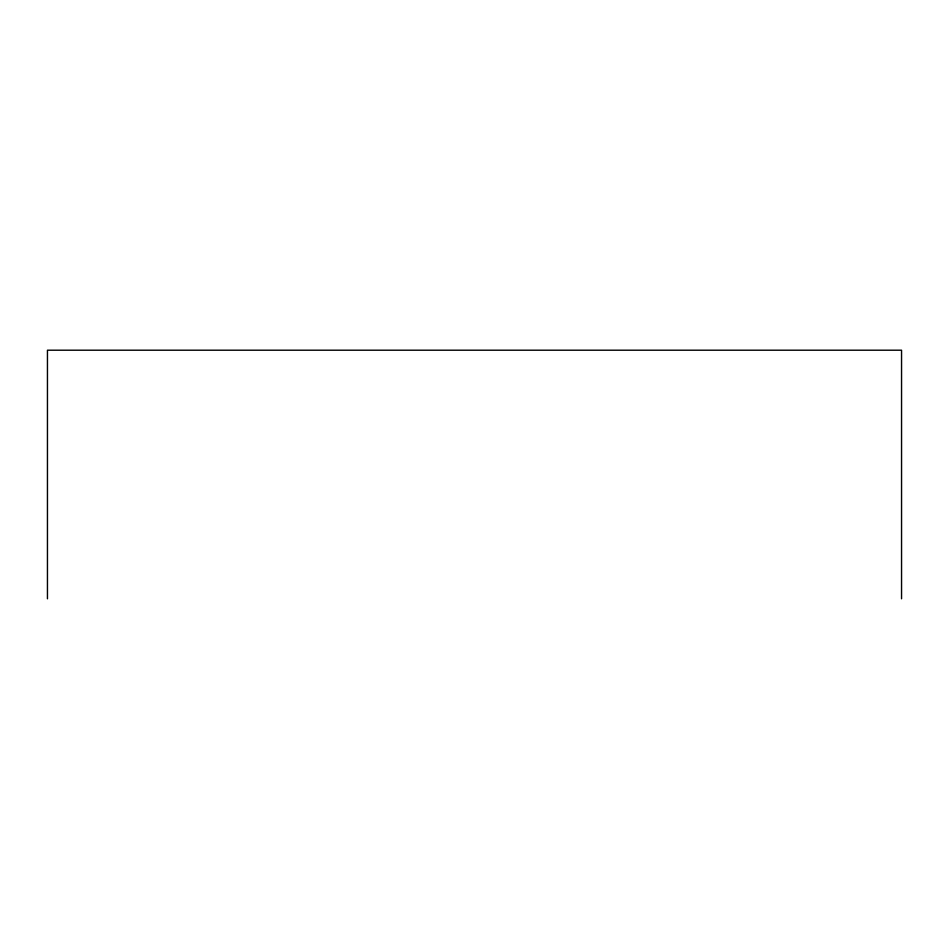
<?xml version="1.0" encoding="UTF-8"?>
<svg xmlns="http://www.w3.org/2000/svg" width="949" height="949" viewBox="0 0 949 949"><rect width="100%" height="100%" fill="white"/><g stroke="black" fill="none" stroke-linecap="round" stroke-linejoin="round"><path stroke-width="1.42" d="M901.55 598.795L901.55 350.205L47.45 350.205L47.45 598.795"/></g></svg>
